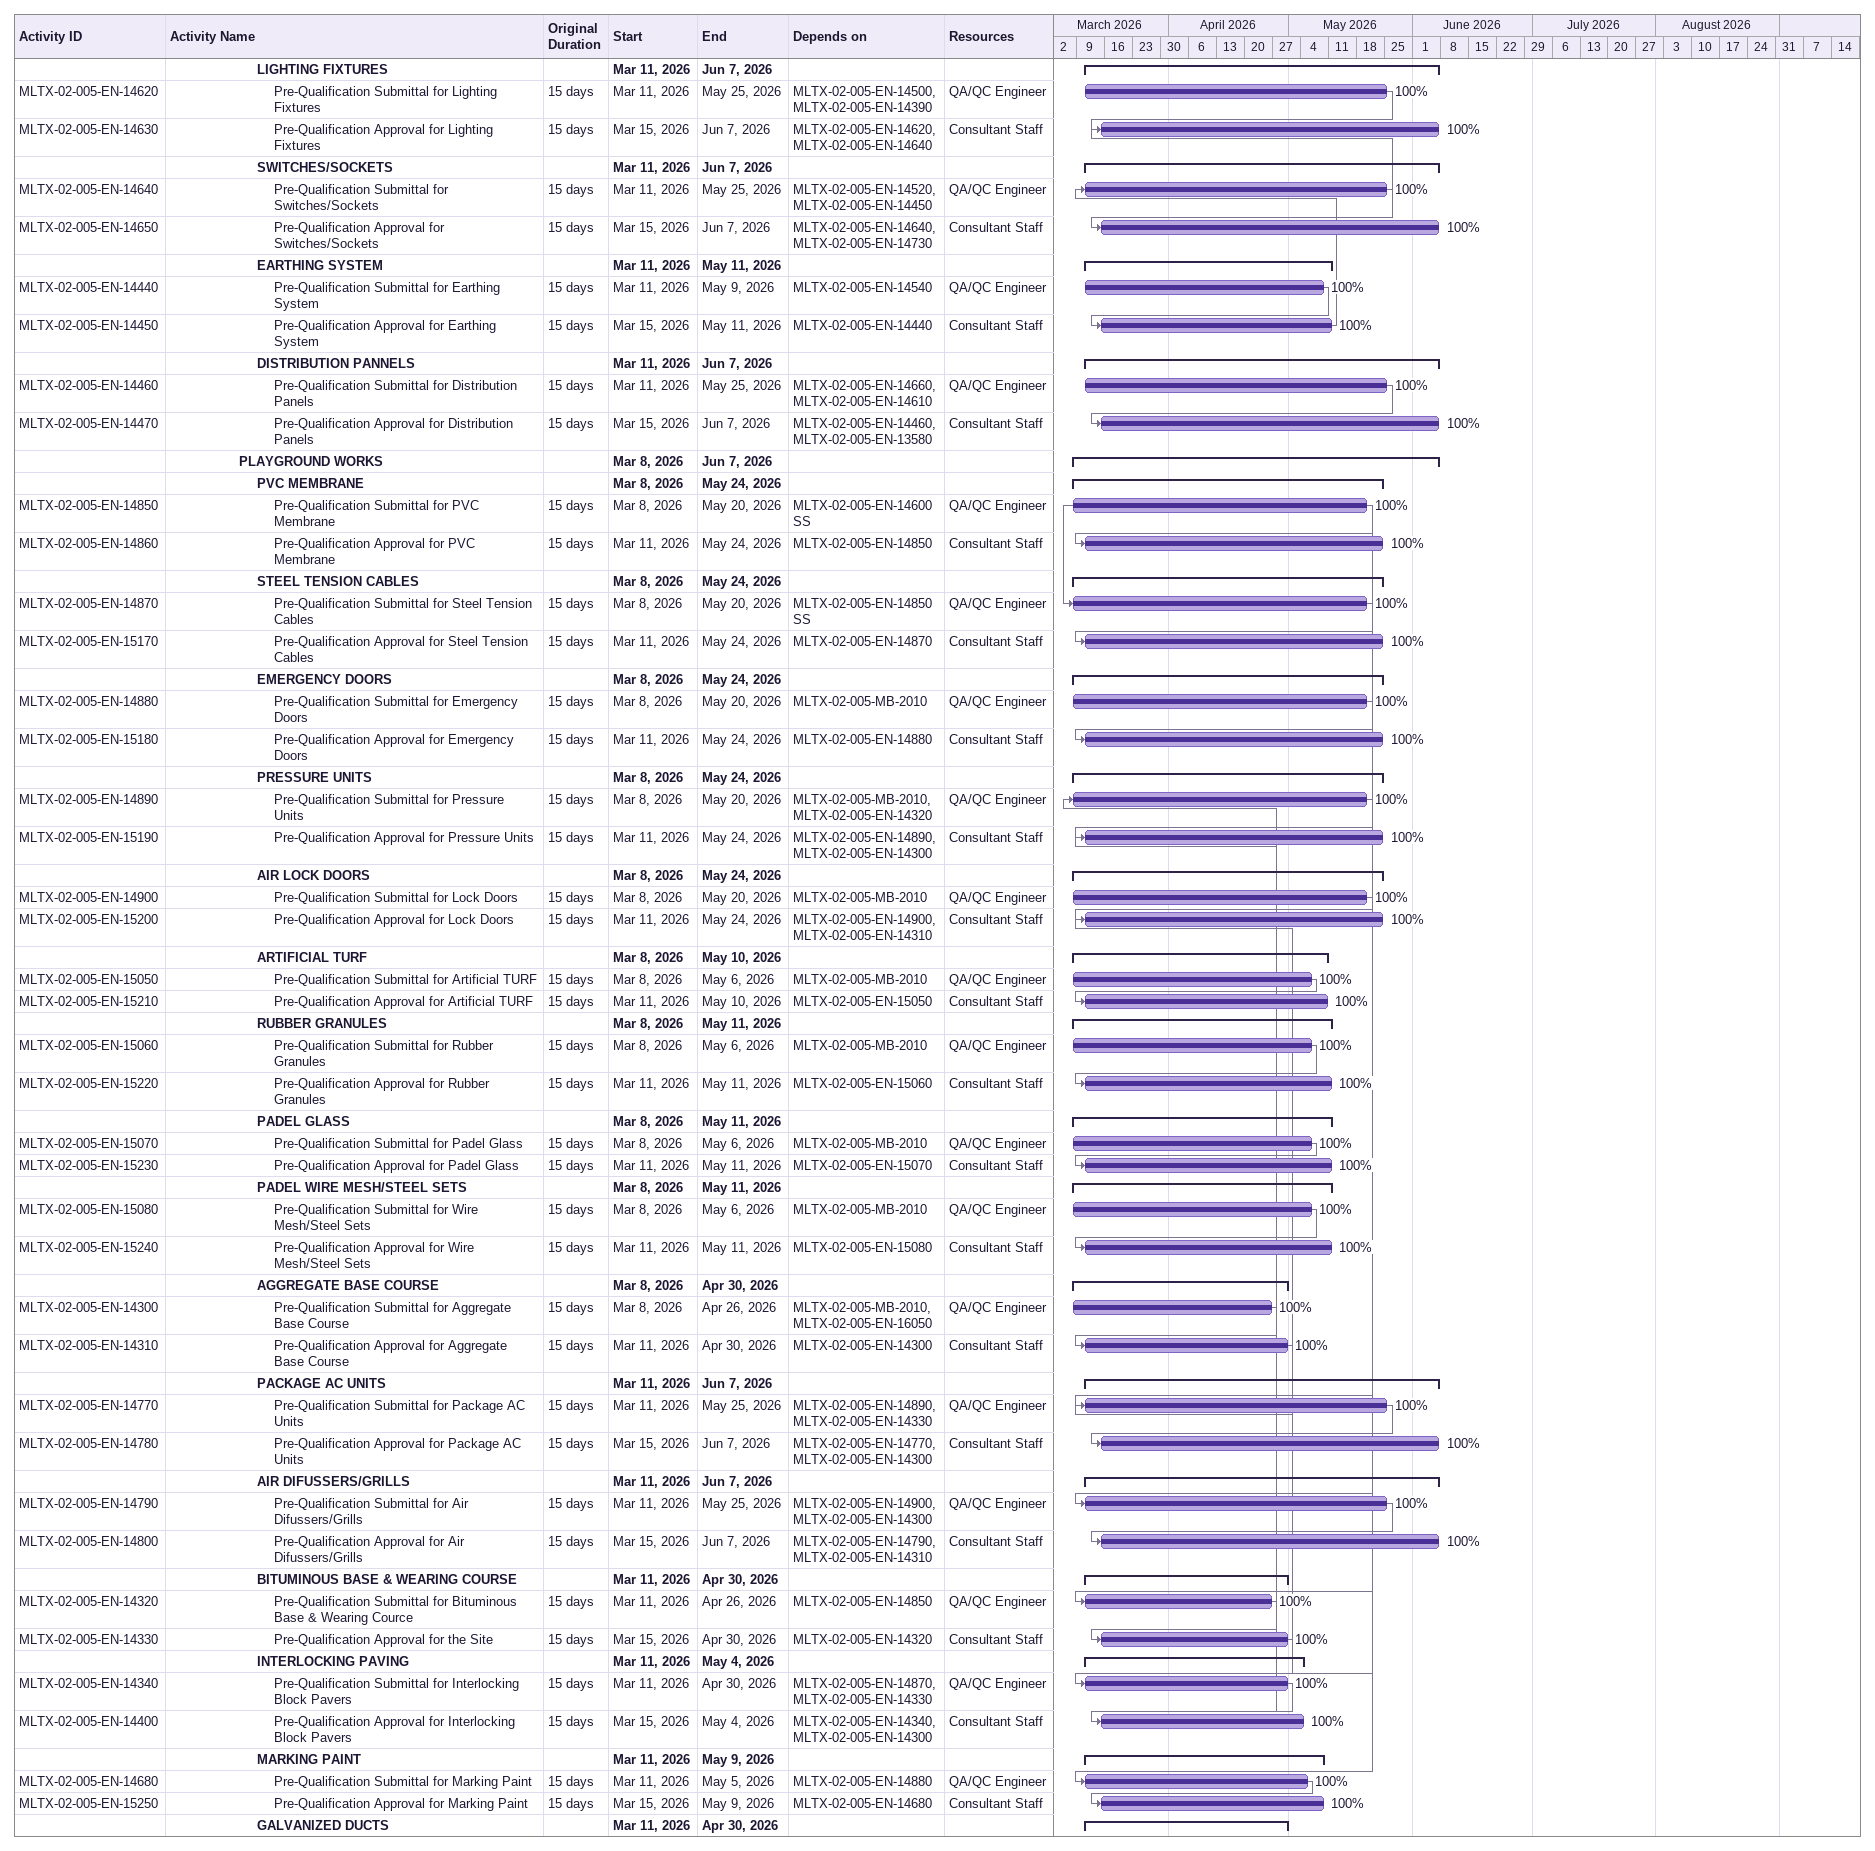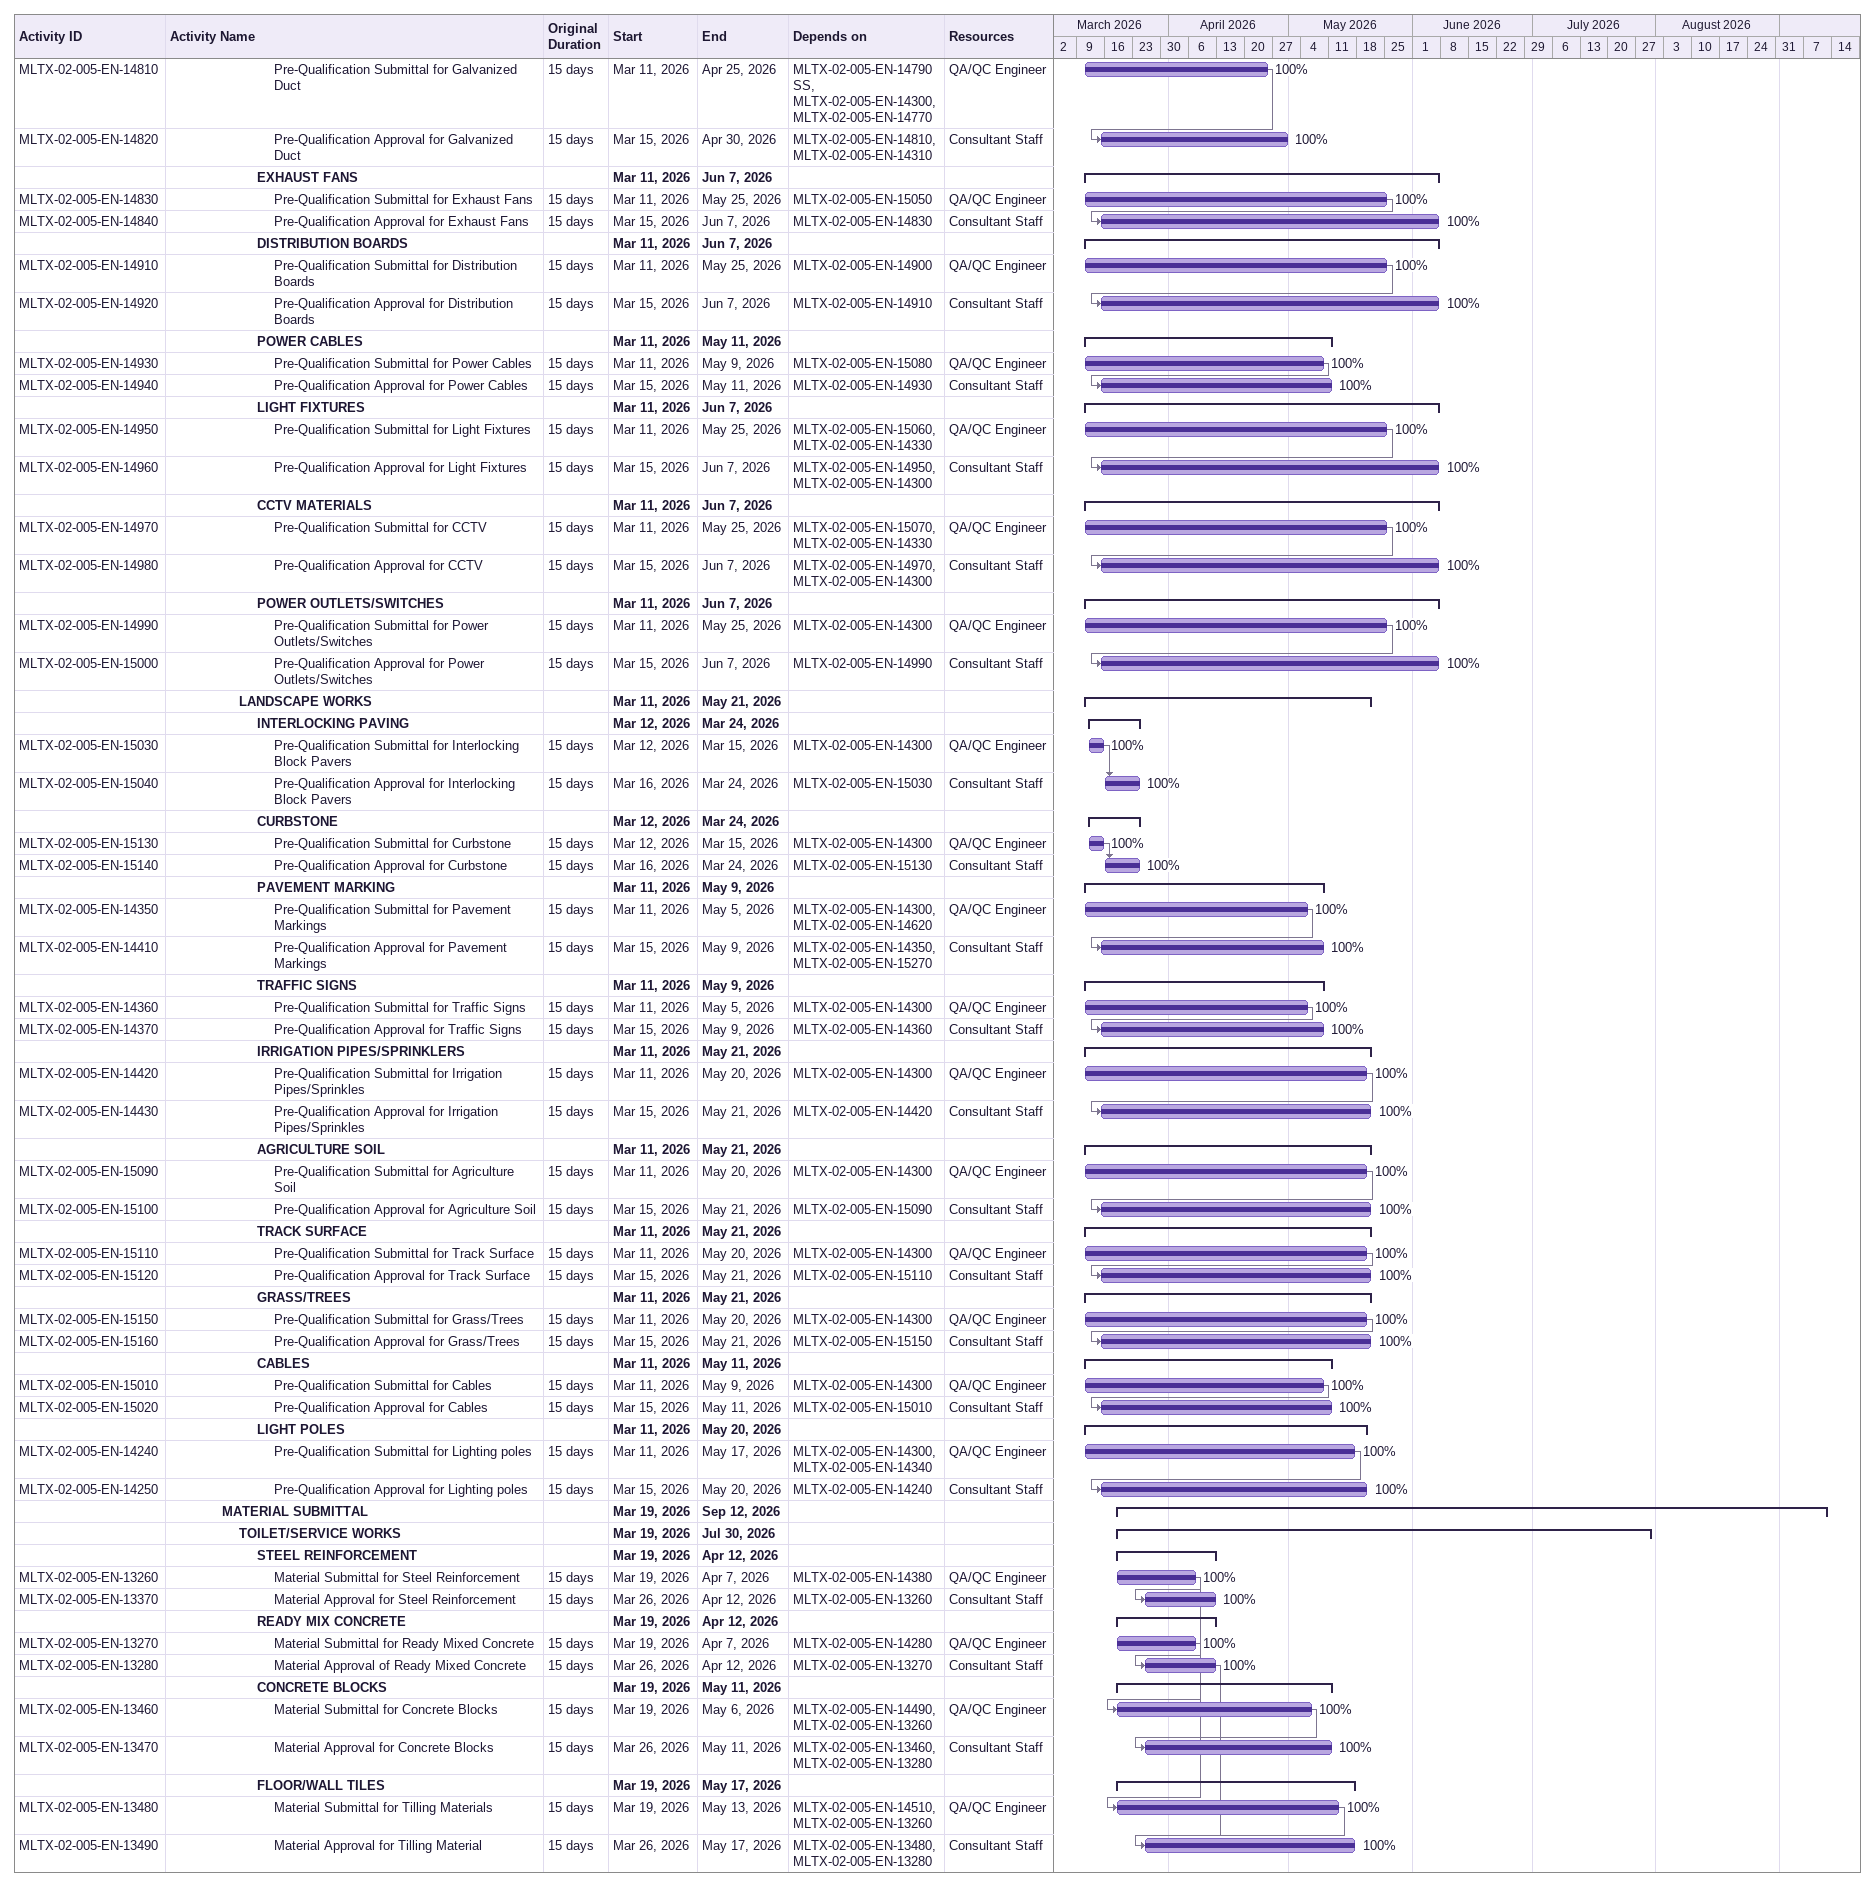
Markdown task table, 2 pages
| ID | Level | Task | Original duration | Start | Finish | Predecessors | Resources | % complete |
|---|---|---|---|---|---|---|---|---|
|  | 6 | **LIGHTING FIXTURES** |  | 2026-03-11 | 2026-06-07 |  |  |  |
| MLTX-02-005-EN-14620 | 7 | Pre-Qualification Submittal for Lighting Fixtures | 15d | 2026-03-11 | 2026-05-25 | MLTX-02-005-EN-14500, MLTX-02-005-EN-14390 | QA/QC Engineer | 100 |
| MLTX-02-005-EN-14630 | 7 | Pre-Qualification Approval for Lighting Fixtures | 15d | 2026-03-15 | 2026-06-07 | MLTX-02-005-EN-14620, MLTX-02-005-EN-14640 | Consultant Staff | 100 |
|  | 6 | **SWITCHES/SOCKETS** |  | 2026-03-11 | 2026-06-07 |  |  |  |
| MLTX-02-005-EN-14640 | 7 | Pre-Qualification Submittal for Switches/Sockets | 15d | 2026-03-11 | 2026-05-25 | MLTX-02-005-EN-14520, MLTX-02-005-EN-14450 | QA/QC Engineer | 100 |
| MLTX-02-005-EN-14650 | 7 | Pre-Qualification Approval for Switches/Sockets | 15d | 2026-03-15 | 2026-06-07 | MLTX-02-005-EN-14640, MLTX-02-005-EN-14730 | Consultant Staff | 100 |
|  | 6 | **EARTHING SYSTEM** |  | 2026-03-11 | 2026-05-11 |  |  |  |
| MLTX-02-005-EN-14440 | 7 | Pre-Qualification Submittal for Earthing System | 15d | 2026-03-11 | 2026-05-09 | MLTX-02-005-EN-14540 | QA/QC Engineer | 100 |
| MLTX-02-005-EN-14450 | 7 | Pre-Qualification Approval for Earthing System | 15d | 2026-03-15 | 2026-05-11 | MLTX-02-005-EN-14440 | Consultant Staff | 100 |
|  | 6 | **DISTRIBUTION PANNELS** |  | 2026-03-11 | 2026-06-07 |  |  |  |
| MLTX-02-005-EN-14460 | 7 | Pre-Qualification Submittal for Distribution Panels | 15d | 2026-03-11 | 2026-05-25 | MLTX-02-005-EN-14660, MLTX-02-005-EN-14610 | QA/QC Engineer | 100 |
| MLTX-02-005-EN-14470 | 7 | Pre-Qualification Approval for Distribution Panels | 15d | 2026-03-15 | 2026-06-07 | MLTX-02-005-EN-14460, MLTX-02-005-EN-13580 | Consultant Staff | 100 |
|  | 5 | **PLAYGROUND WORKS** |  | 2026-03-08 | 2026-06-07 |  |  |  |
|  | 6 | **PVC MEMBRANE** |  | 2026-03-08 | 2026-05-24 |  |  |  |
| MLTX-02-005-EN-14850 | 7 | Pre-Qualification Submittal for PVC Membrane | 15d | 2026-03-08 | 2026-05-20 | MLTX-02-005-EN-14600SS | QA/QC Engineer | 100 |
| MLTX-02-005-EN-14860 | 7 | Pre-Qualification Approval for PVC Membrane | 15d | 2026-03-11 | 2026-05-24 | MLTX-02-005-EN-14850 | Consultant Staff | 100 |
|  | 6 | **STEEL TENSION CABLES** |  | 2026-03-08 | 2026-05-24 |  |  |  |
| MLTX-02-005-EN-14870 | 7 | Pre-Qualification Submittal for Steel Tension Cables | 15d | 2026-03-08 | 2026-05-20 | MLTX-02-005-EN-14850SS | QA/QC Engineer | 100 |
| MLTX-02-005-EN-15170 | 7 | Pre-Qualification Approval for Steel Tension Cables | 15d | 2026-03-11 | 2026-05-24 | MLTX-02-005-EN-14870 | Consultant Staff | 100 |
|  | 6 | **EMERGENCY DOORS** |  | 2026-03-08 | 2026-05-24 |  |  |  |
| MLTX-02-005-EN-14880 | 7 | Pre-Qualification Submittal for Emergency Doors | 15d | 2026-03-08 | 2026-05-20 | MLTX-02-005-MB-2010 | QA/QC Engineer | 100 |
| MLTX-02-005-EN-15180 | 7 | Pre-Qualification Approval for Emergency Doors | 15d | 2026-03-11 | 2026-05-24 | MLTX-02-005-EN-14880 | Consultant Staff | 100 |
|  | 6 | **PRESSURE UNITS** |  | 2026-03-08 | 2026-05-24 |  |  |  |
| MLTX-02-005-EN-14890 | 7 | Pre-Qualification Submittal for Pressure Units | 15d | 2026-03-08 | 2026-05-20 | MLTX-02-005-MB-2010, MLTX-02-005-EN-14320 | QA/QC Engineer | 100 |
| MLTX-02-005-EN-15190 | 7 | Pre-Qualification Approval for Pressure Units | 15d | 2026-03-11 | 2026-05-24 | MLTX-02-005-EN-14890, MLTX-02-005-EN-14300 | Consultant Staff | 100 |
|  | 6 | **AIR LOCK DOORS** |  | 2026-03-08 | 2026-05-24 |  |  |  |
| MLTX-02-005-EN-14900 | 7 | Pre-Qualification Submittal for Lock Doors | 15d | 2026-03-08 | 2026-05-20 | MLTX-02-005-MB-2010 | QA/QC Engineer | 100 |
| MLTX-02-005-EN-15200 | 7 | Pre-Qualification Approval for Lock Doors | 15d | 2026-03-11 | 2026-05-24 | MLTX-02-005-EN-14900, MLTX-02-005-EN-14310 | Consultant Staff | 100 |
|  | 6 | **ARTIFICIAL TURF** |  | 2026-03-08 | 2026-05-10 |  |  |  |
| MLTX-02-005-EN-15050 | 7 | Pre-Qualification Submittal for Artificial TURF | 15d | 2026-03-08 | 2026-05-06 | MLTX-02-005-MB-2010 | QA/QC Engineer | 100 |
| MLTX-02-005-EN-15210 | 7 | Pre-Qualification Approval for Artificial TURF | 15d | 2026-03-11 | 2026-05-10 | MLTX-02-005-EN-15050 | Consultant Staff | 100 |
|  | 6 | **RUBBER GRANULES** |  | 2026-03-08 | 2026-05-11 |  |  |  |
| MLTX-02-005-EN-15060 | 7 | Pre-Qualification Submittal for Rubber Granules | 15d | 2026-03-08 | 2026-05-06 | MLTX-02-005-MB-2010 | QA/QC Engineer | 100 |
| MLTX-02-005-EN-15220 | 7 | Pre-Qualification Approval for Rubber Granules | 15d | 2026-03-11 | 2026-05-11 | MLTX-02-005-EN-15060 | Consultant Staff | 100 |
|  | 6 | **PADEL GLASS** |  | 2026-03-08 | 2026-05-11 |  |  |  |
| MLTX-02-005-EN-15070 | 7 | Pre-Qualification Submittal for Padel Glass | 15d | 2026-03-08 | 2026-05-06 | MLTX-02-005-MB-2010 | QA/QC Engineer | 100 |
| MLTX-02-005-EN-15230 | 7 | Pre-Qualification Approval for Padel Glass | 15d | 2026-03-11 | 2026-05-11 | MLTX-02-005-EN-15070 | Consultant Staff | 100 |
|  | 6 | **PADEL WIRE MESH/STEEL SETS** |  | 2026-03-08 | 2026-05-11 |  |  |  |
| MLTX-02-005-EN-15080 | 7 | Pre-Qualification Submittal for Wire Mesh/Steel Sets | 15d | 2026-03-08 | 2026-05-06 | MLTX-02-005-MB-2010 | QA/QC Engineer | 100 |
| MLTX-02-005-EN-15240 | 7 | Pre-Qualification Approval for Wire Mesh/Steel Sets | 15d | 2026-03-11 | 2026-05-11 | MLTX-02-005-EN-15080 | Consultant Staff | 100 |
|  | 6 | **AGGREGATE BASE COURSE** |  | 2026-03-08 | 2026-04-30 |  |  |  |
| MLTX-02-005-EN-14300 | 7 | Pre-Qualification Submittal for Aggregate Base Course | 15d | 2026-03-08 | 2026-04-26 | MLTX-02-005-MB-2010, MLTX-02-005-EN-16050 | QA/QC Engineer | 100 |
| MLTX-02-005-EN-14310 | 7 | Pre-Qualification Approval for Aggregate Base Course | 15d | 2026-03-11 | 2026-04-30 | MLTX-02-005-EN-14300 | Consultant Staff | 100 |
|  | 6 | **PACKAGE AC UNITS** |  | 2026-03-11 | 2026-06-07 |  |  |  |
| MLTX-02-005-EN-14770 | 7 | Pre-Qualification Submittal for Package AC Units | 15d | 2026-03-11 | 2026-05-25 | MLTX-02-005-EN-14890, MLTX-02-005-EN-14330 | QA/QC Engineer | 100 |
| MLTX-02-005-EN-14780 | 7 | Pre-Qualification Approval for Package AC Units | 15d | 2026-03-15 | 2026-06-07 | MLTX-02-005-EN-14770, MLTX-02-005-EN-14300 | Consultant Staff | 100 |
|  | 6 | **AIR DIFUSSERS/GRILLS** |  | 2026-03-11 | 2026-06-07 |  |  |  |
| MLTX-02-005-EN-14790 | 7 | Pre-Qualification Submittal for Air Difussers/Grills | 15d | 2026-03-11 | 2026-05-25 | MLTX-02-005-EN-14900, MLTX-02-005-EN-14300 | QA/QC Engineer | 100 |
| MLTX-02-005-EN-14800 | 7 | Pre-Qualification Approval for Air Difussers/Grills | 15d | 2026-03-15 | 2026-06-07 | MLTX-02-005-EN-14790, MLTX-02-005-EN-14310 | Consultant Staff | 100 |
|  | 6 | **BITUMINOUS BASE & WEARING COURSE** |  | 2026-03-11 | 2026-04-30 |  |  |  |
| MLTX-02-005-EN-14320 | 7 | Pre-Qualification Submittal for Bituminous Base & Wearing Cource | 15d | 2026-03-11 | 2026-04-26 | MLTX-02-005-EN-14850 | QA/QC Engineer | 100 |
| MLTX-02-005-EN-14330 | 7 | Pre-Qualification Approval for the Site | 15d | 2026-03-15 | 2026-04-30 | MLTX-02-005-EN-14320 | Consultant Staff | 100 |
|  | 6 | **INTERLOCKING PAVING** |  | 2026-03-11 | 2026-05-04 |  |  |  |
| MLTX-02-005-EN-14340 | 7 | Pre-Qualification Submittal for Interlocking Block Pavers | 15d | 2026-03-11 | 2026-04-30 | MLTX-02-005-EN-14870, MLTX-02-005-EN-14330 | QA/QC Engineer | 100 |
| MLTX-02-005-EN-14400 | 7 | Pre-Qualification Approval for Interlocking Block Pavers | 15d | 2026-03-15 | 2026-05-04 | MLTX-02-005-EN-14340, MLTX-02-005-EN-14300 | Consultant Staff | 100 |
|  | 6 | **MARKING PAINT** |  | 2026-03-11 | 2026-05-09 |  |  |  |
| MLTX-02-005-EN-14680 | 7 | Pre-Qualification Submittal for Marking Paint | 15d | 2026-03-11 | 2026-05-05 | MLTX-02-005-EN-14880 | QA/QC Engineer | 100 |
| MLTX-02-005-EN-15250 | 7 | Pre-Qualification Approval for Marking Paint | 15d | 2026-03-15 | 2026-05-09 | MLTX-02-005-EN-14680 | Consultant Staff | 100 |
|  | 6 | **GALVANIZED DUCTS** |  | 2026-03-11 | 2026-04-30 |  |  |  |
| MLTX-02-005-EN-14810 | 7 | Pre-Qualification Submittal for Galvanized Duct | 15d | 2026-03-11 | 2026-04-25 | MLTX-02-005-EN-14790SS, MLTX-02-005-EN-14300, MLTX-02-005-EN-14770 | QA/QC Engineer | 100 |
| MLTX-02-005-EN-14820 | 7 | Pre-Qualification Approval for Galvanized Duct | 15d | 2026-03-15 | 2026-04-30 | MLTX-02-005-EN-14810, MLTX-02-005-EN-14310 | Consultant Staff | 100 |
|  | 6 | **EXHAUST FANS** |  | 2026-03-11 | 2026-06-07 |  |  |  |
| MLTX-02-005-EN-14830 | 7 | Pre-Qualification Submittal for Exhaust Fans | 15d | 2026-03-11 | 2026-05-25 | MLTX-02-005-EN-15050 | QA/QC Engineer | 100 |
| MLTX-02-005-EN-14840 | 7 | Pre-Qualification Approval for Exhaust Fans | 15d | 2026-03-15 | 2026-06-07 | MLTX-02-005-EN-14830 | Consultant Staff | 100 |
|  | 6 | **DISTRIBUTION BOARDS** |  | 2026-03-11 | 2026-06-07 |  |  |  |
| MLTX-02-005-EN-14910 | 7 | Pre-Qualification Submittal for Distribution Boards | 15d | 2026-03-11 | 2026-05-25 | MLTX-02-005-EN-14900 | QA/QC Engineer | 100 |
| MLTX-02-005-EN-14920 | 7 | Pre-Qualification Approval for Distribution Boards | 15d | 2026-03-15 | 2026-06-07 | MLTX-02-005-EN-14910 | Consultant Staff | 100 |
|  | 6 | **POWER CABLES** |  | 2026-03-11 | 2026-05-11 |  |  |  |
| MLTX-02-005-EN-14930 | 7 | Pre-Qualification Submittal for Power Cables | 15d | 2026-03-11 | 2026-05-09 | MLTX-02-005-EN-15080 | QA/QC Engineer | 100 |
| MLTX-02-005-EN-14940 | 7 | Pre-Qualification Approval for Power Cables | 15d | 2026-03-15 | 2026-05-11 | MLTX-02-005-EN-14930 | Consultant Staff | 100 |
|  | 6 | **LIGHT FIXTURES** |  | 2026-03-11 | 2026-06-07 |  |  |  |
| MLTX-02-005-EN-14950 | 7 | Pre-Qualification Submittal for Light Fixtures | 15d | 2026-03-11 | 2026-05-25 | MLTX-02-005-EN-15060, MLTX-02-005-EN-14330 | QA/QC Engineer | 100 |
| MLTX-02-005-EN-14960 | 7 | Pre-Qualification Approval for Light Fixtures | 15d | 2026-03-15 | 2026-06-07 | MLTX-02-005-EN-14950, MLTX-02-005-EN-14300 | Consultant Staff | 100 |
|  | 6 | **CCTV MATERIALS** |  | 2026-03-11 | 2026-06-07 |  |  |  |
| MLTX-02-005-EN-14970 | 7 | Pre-Qualification Submittal for CCTV | 15d | 2026-03-11 | 2026-05-25 | MLTX-02-005-EN-15070, MLTX-02-005-EN-14330 | QA/QC Engineer | 100 |
| MLTX-02-005-EN-14980 | 7 | Pre-Qualification Approval for CCTV | 15d | 2026-03-15 | 2026-06-07 | MLTX-02-005-EN-14970, MLTX-02-005-EN-14300 | Consultant Staff | 100 |
|  | 6 | **POWER OUTLETS/SWITCHES** |  | 2026-03-11 | 2026-06-07 |  |  |  |
| MLTX-02-005-EN-14990 | 7 | Pre-Qualification Submittal for Power Outlets/Switches | 15d | 2026-03-11 | 2026-05-25 | MLTX-02-005-EN-14300 | QA/QC Engineer | 100 |
| MLTX-02-005-EN-15000 | 7 | Pre-Qualification Approval for Power Outlets/Switches | 15d | 2026-03-15 | 2026-06-07 | MLTX-02-005-EN-14990 | Consultant Staff | 100 |
|  | 5 | **LANDSCAPE WORKS** |  | 2026-03-11 | 2026-05-21 |  |  |  |
|  | 6 | **INTERLOCKING PAVING** |  | 2026-03-12 | 2026-03-24 |  |  |  |
| MLTX-02-005-EN-15030 | 7 | Pre-Qualification Submittal for Interlocking Block Pavers | 15d | 2026-03-12 | 2026-03-15 | MLTX-02-005-EN-14300 | QA/QC Engineer | 100 |
| MLTX-02-005-EN-15040 | 7 | Pre-Qualification Approval for Interlocking Block Pavers | 15d | 2026-03-16 | 2026-03-24 | MLTX-02-005-EN-15030 | Consultant Staff | 100 |
|  | 6 | **CURBSTONE** |  | 2026-03-12 | 2026-03-24 |  |  |  |
| MLTX-02-005-EN-15130 | 7 | Pre-Qualification Submittal for Curbstone | 15d | 2026-03-12 | 2026-03-15 | MLTX-02-005-EN-14300 | QA/QC Engineer | 100 |
| MLTX-02-005-EN-15140 | 7 | Pre-Qualification Approval for Curbstone | 15d | 2026-03-16 | 2026-03-24 | MLTX-02-005-EN-15130 | Consultant Staff | 100 |
|  | 6 | **PAVEMENT MARKING** |  | 2026-03-11 | 2026-05-09 |  |  |  |
| MLTX-02-005-EN-14350 | 7 | Pre-Qualification Submittal for Pavement Markings | 15d | 2026-03-11 | 2026-05-05 | MLTX-02-005-EN-14300, MLTX-02-005-EN-14620 | QA/QC Engineer | 100 |
| MLTX-02-005-EN-14410 | 7 | Pre-Qualification Approval for Pavement Markings | 15d | 2026-03-15 | 2026-05-09 | MLTX-02-005-EN-14350, MLTX-02-005-EN-15270 | Consultant Staff | 100 |
|  | 6 | **TRAFFIC SIGNS** |  | 2026-03-11 | 2026-05-09 |  |  |  |
| MLTX-02-005-EN-14360 | 7 | Pre-Qualification Submittal for Traffic Signs | 15d | 2026-03-11 | 2026-05-05 | MLTX-02-005-EN-14300 | QA/QC Engineer | 100 |
| MLTX-02-005-EN-14370 | 7 | Pre-Qualification Approval for Traffic Signs | 15d | 2026-03-15 | 2026-05-09 | MLTX-02-005-EN-14360 | Consultant Staff | 100 |
|  | 6 | **IRRIGATION PIPES/SPRINKLERS** |  | 2026-03-11 | 2026-05-21 |  |  |  |
| MLTX-02-005-EN-14420 | 7 | Pre-Qualification Submittal for Irrigation Pipes/Sprinkles | 15d | 2026-03-11 | 2026-05-20 | MLTX-02-005-EN-14300 | QA/QC Engineer | 100 |
| MLTX-02-005-EN-14430 | 7 | Pre-Qualification Approval for Irrigation Pipes/Sprinkles | 15d | 2026-03-15 | 2026-05-21 | MLTX-02-005-EN-14420 | Consultant Staff | 100 |
|  | 6 | **AGRICULTURE SOIL** |  | 2026-03-11 | 2026-05-21 |  |  |  |
| MLTX-02-005-EN-15090 | 7 | Pre-Qualification Submittal for Agriculture Soil | 15d | 2026-03-11 | 2026-05-20 | MLTX-02-005-EN-14300 | QA/QC Engineer | 100 |
| MLTX-02-005-EN-15100 | 7 | Pre-Qualification Approval for Agriculture Soil | 15d | 2026-03-15 | 2026-05-21 | MLTX-02-005-EN-15090 | Consultant Staff | 100 |
|  | 6 | **TRACK SURFACE** |  | 2026-03-11 | 2026-05-21 |  |  |  |
| MLTX-02-005-EN-15110 | 7 | Pre-Qualification Submittal for Track Surface | 15d | 2026-03-11 | 2026-05-20 | MLTX-02-005-EN-14300 | QA/QC Engineer | 100 |
| MLTX-02-005-EN-15120 | 7 | Pre-Qualification Approval for Track Surface | 15d | 2026-03-15 | 2026-05-21 | MLTX-02-005-EN-15110 | Consultant Staff | 100 |
|  | 6 | **GRASS/TREES** |  | 2026-03-11 | 2026-05-21 |  |  |  |
| MLTX-02-005-EN-15150 | 7 | Pre-Qualification Submittal for Grass/Trees | 15d | 2026-03-11 | 2026-05-20 | MLTX-02-005-EN-14300 | QA/QC Engineer | 100 |
| MLTX-02-005-EN-15160 | 7 | Pre-Qualification Approval for Grass/Trees | 15d | 2026-03-15 | 2026-05-21 | MLTX-02-005-EN-15150 | Consultant Staff | 100 |
|  | 6 | **CABLES** |  | 2026-03-11 | 2026-05-11 |  |  |  |
| MLTX-02-005-EN-15010 | 7 | Pre-Qualification Submittal for Cables | 15d | 2026-03-11 | 2026-05-09 | MLTX-02-005-EN-14300 | QA/QC Engineer | 100 |
| MLTX-02-005-EN-15020 | 7 | Pre-Qualification Approval for Cables | 15d | 2026-03-15 | 2026-05-11 | MLTX-02-005-EN-15010 | Consultant Staff | 100 |
|  | 6 | **LIGHT POLES** |  | 2026-03-11 | 2026-05-20 |  |  |  |
| MLTX-02-005-EN-14240 | 7 | Pre-Qualification Submittal for Lighting poles | 15d | 2026-03-11 | 2026-05-17 | MLTX-02-005-EN-14300, MLTX-02-005-EN-14340 | QA/QC Engineer | 100 |
| MLTX-02-005-EN-14250 | 7 | Pre-Qualification Approval for Lighting poles | 15d | 2026-03-15 | 2026-05-20 | MLTX-02-005-EN-14240 | Consultant Staff | 100 |
|  | 4 | **MATERIAL SUBMITTAL** |  | 2026-03-19 | 2026-09-12 |  |  |  |
|  | 5 | **TOILET/SERVICE WORKS** |  | 2026-03-19 | 2026-07-30 |  |  |  |
|  | 6 | **STEEL REINFORCEMENT** |  | 2026-03-19 | 2026-04-12 |  |  |  |
| MLTX-02-005-EN-13260 | 7 | Material Submittal for Steel Reinforcement | 15d | 2026-03-19 | 2026-04-07 | MLTX-02-005-EN-14380 | QA/QC Engineer | 100 |
| MLTX-02-005-EN-13370 | 7 | Material Approval for Steel Reinforcement | 15d | 2026-03-26 | 2026-04-12 | MLTX-02-005-EN-13260 | Consultant Staff | 100 |
|  | 6 | **READY MIX CONCRETE** |  | 2026-03-19 | 2026-04-12 |  |  |  |
| MLTX-02-005-EN-13270 | 7 | Material Submittal for Ready Mixed Concrete | 15d | 2026-03-19 | 2026-04-07 | MLTX-02-005-EN-14280 | QA/QC Engineer | 100 |
| MLTX-02-005-EN-13280 | 7 | Material Approval of Ready Mixed Concrete | 15d | 2026-03-26 | 2026-04-12 | MLTX-02-005-EN-13270 | Consultant Staff | 100 |
|  | 6 | **CONCRETE BLOCKS** |  | 2026-03-19 | 2026-05-11 |  |  |  |
| MLTX-02-005-EN-13460 | 7 | Material Submittal for Concrete Blocks | 15d | 2026-03-19 | 2026-05-06 | MLTX-02-005-EN-14490, MLTX-02-005-EN-13260 | QA/QC Engineer | 100 |
| MLTX-02-005-EN-13470 | 7 | Material Approval for Concrete Blocks | 15d | 2026-03-26 | 2026-05-11 | MLTX-02-005-EN-13460, MLTX-02-005-EN-13280 | Consultant Staff | 100 |
|  | 6 | **FLOOR/WALL TILES** |  | 2026-03-19 | 2026-05-17 |  |  |  |
| MLTX-02-005-EN-13480 | 7 | Material Submittal for Tilling Materials | 15d | 2026-03-19 | 2026-05-13 | MLTX-02-005-EN-14510, MLTX-02-005-EN-13260 | QA/QC Engineer | 100 |
| MLTX-02-005-EN-13490 | 7 | Material Approval for Tilling Material | 15d | 2026-03-26 | 2026-05-17 | MLTX-02-005-EN-13480, MLTX-02-005-EN-13280 | Consultant Staff | 100 |
